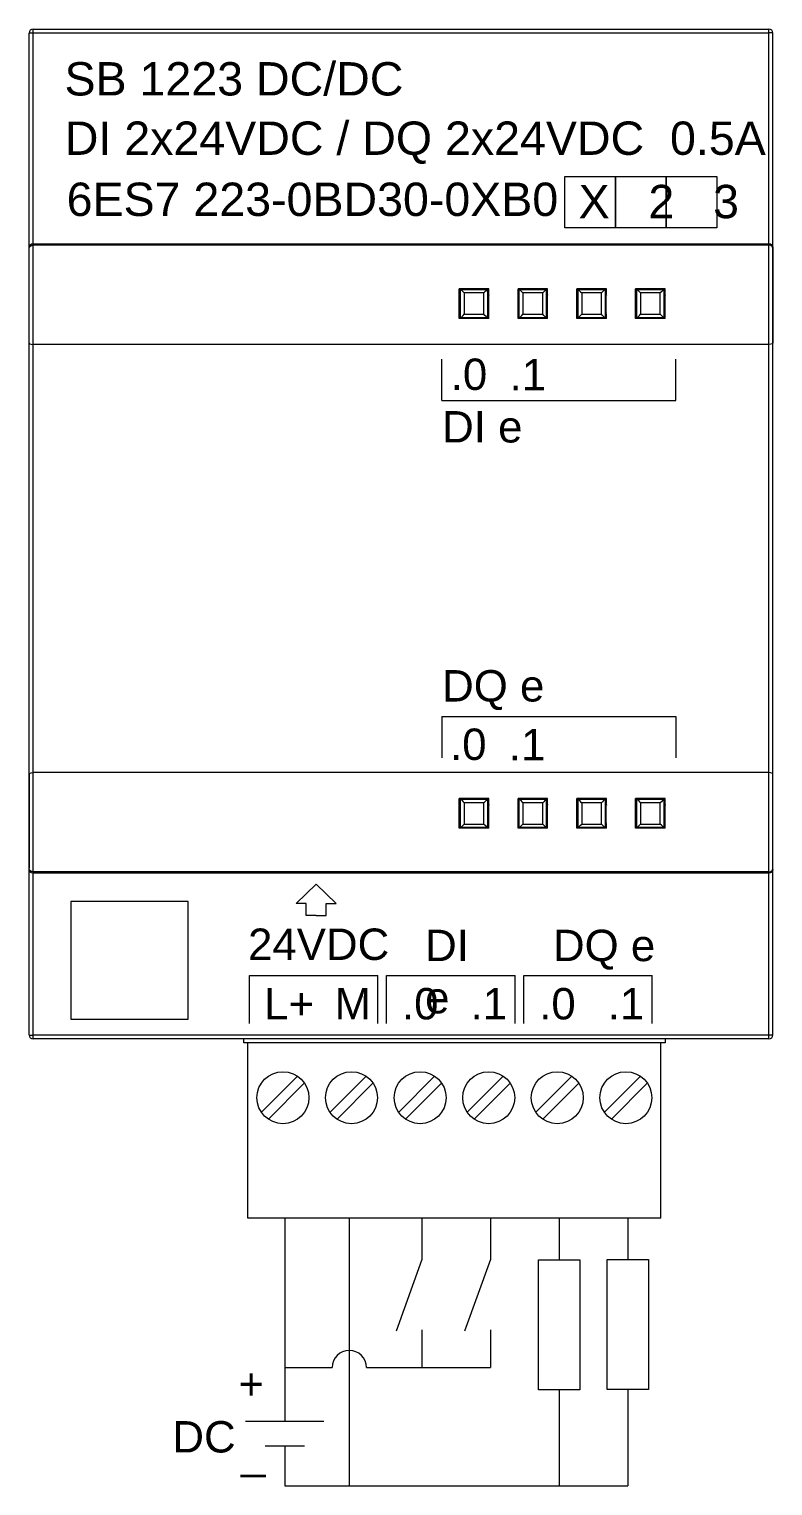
# Model space of a CAD drawing. Header units: inches. Extents: x 57 to 2760, y -193 to 2149.
# Drawn here: x 880 to 917.9, y 1249.1 to 1323.4 of the extents above; entities that cross this region are included whole.
import ezdxf

# ---------------------------------------------------------------- set-up
doc = ezdxf.new("R2010")
doc.units = ezdxf.units.IN
doc.header["$MEASUREMENT"] = 0
doc.layers.add('Wiring', color=7, linetype='Continuous')
doc.styles.get("Standard").update_dxf_attribs({"font": 'arial.ttf'})

msp = doc.modelspace()

# ---------------------------------------------------------------- linework, layer by layer
at = {"color": 7, "linetype": 'Continuous', "lineweight": 0}
for p, q in [((880.18014, 1271.90288), (880.18014, 1323.40288)), ((880.18014, 1323.40288), (917.73014, 1323.40288)), ((880.18014, 1323.40288), (917.73014, 1323.40288)), ((917.73014, 1271.90288), (917.73014, 1323.40288)), ((879.98014, 1272.10288), (879.98014, 1323.20288)), ((880.18014, 1323.21596), (917.73014, 1323.21596)), ((917.93014, 1272.10288), (917.93014, 1323.20288)), ((880.18014, 1312.45886), (917.73014, 1312.45886)), ((917.73014, 1312.39146), (880.18014, 1312.39146)), ((917.93014, 1312.19223), (917.90335, 1312.29185)), ((917.9144, 1312.3465), (917.93014, 1312.27499)), ((917.93014, 1312.27499), (917.93014, 1307.39932)), ((901.92679, 1310.15623), (901.97338, 1310.10964)), ((903.43349, 1310.15623), (901.92679, 1310.15623)), ((901.97338, 1310.10964), (902.01723, 1310.10886)), ((903.34306, 1310.10886), (902.01723, 1310.10886)), ((903.18615, 1309.94504), (902.17413, 1309.94504)), ((903.34306, 1310.10886), (903.3869, 1310.10964)), ((903.43349, 1310.15623), (903.3869, 1310.10964)), ((903.43278, 1309.91816), (903.41325, 1309.90283)), ((903.41325, 1309.90283), (903.43252, 1309.83096)), ((904.97338, 1310.10964), (904.92679, 1310.15623)), ((906.43349, 1310.15623), (904.92679, 1310.15623)), ((904.94704, 1309.90283), (904.92776, 1309.83096)), ((904.97338, 1310.10964), (905.01723, 1310.10886)), ((906.34306, 1310.10886), (905.01723, 1310.10886)), ((906.18615, 1309.94504), (905.17413, 1309.94504)), ((906.34306, 1310.10886), (906.3869, 1310.10964)), ((906.3869, 1310.10964), (906.43349, 1310.15623)), ((906.43278, 1309.91816), (906.41325, 1309.90283)), ((906.41325, 1309.90283), (906.43252, 1309.83096)), ((907.97338, 1310.10964), (907.92679, 1310.15623)), ((909.43349, 1310.15623), (907.92679, 1310.15623)), ((907.94704, 1309.90283), (907.92776, 1309.83096)), ((907.97338, 1310.10964), (908.01723, 1310.10886)), ((909.34306, 1310.10886), (908.01723, 1310.10886)), ((909.18615, 1309.94504), (908.17413, 1309.94504)), ((909.34306, 1310.10886), (909.3869, 1310.10964)), ((909.3869, 1310.10964), (909.43349, 1310.15623)), ((909.43278, 1309.91816), (909.41325, 1309.90283)), ((909.41325, 1309.90283), (909.43252, 1309.83096)), ((910.97338, 1310.10964), (910.92679, 1310.15623)), ((912.43349, 1310.15623), (910.92679, 1310.15623)), ((910.94704, 1309.90283), (910.92776, 1309.83096)), ((910.97338, 1310.10964), (911.01723, 1310.10886)), ((912.34306, 1310.10886), (911.01723, 1310.10886)), ((912.18615, 1309.94504), (911.17413, 1309.94504)), ((912.34306, 1310.10886), (912.3869, 1310.10964)), ((912.3869, 1310.10964), (912.43349, 1310.15623)), ((912.43278, 1309.91816), (912.41325, 1309.90283)), ((912.41325, 1309.90283), (912.43252, 1309.83096)), ((903.40507, 1309.55847), (903.40465, 1309.4272)), ((903.40465, 1309.4272), (903.40485, 1309.29437)), ((903.40485, 1309.29437), (903.40565, 1309.1692)), ((903.40609, 1309.67868), (903.40507, 1309.55847)), ((903.40565, 1309.1692), (903.40701, 1309.06052)), ((904.95468, 1309.63149), (904.95333, 1309.74179)), ((904.95409, 1309.11845), (904.95516, 1309.23854)), ((904.95546, 1309.50452), (904.95468, 1309.63149)), ((904.95516, 1309.23854), (904.95563, 1309.37037)), ((904.95563, 1309.37037), (904.95546, 1309.50452)), ((906.40507, 1309.55847), (906.40465, 1309.4272)), ((906.40465, 1309.4272), (906.40485, 1309.29437)), ((906.40485, 1309.29437), (906.40565, 1309.1692)), ((906.40609, 1309.67868), (906.40507, 1309.55847)), ((906.40565, 1309.1692), (906.40701, 1309.06052)), ((907.95468, 1309.63149), (907.95333, 1309.74179)), ((907.95409, 1309.11845), (907.95516, 1309.23854)), ((907.95546, 1309.50452), (907.95468, 1309.63149)), ((907.95516, 1309.23854), (907.95563, 1309.37037)), ((907.95563, 1309.37037), (907.95546, 1309.50452)), ((909.40479, 1309.49362), (909.40467, 1309.36039)), ((909.40467, 1309.36039), (909.40518, 1309.23026)), ((909.40551, 1309.62056), (909.40479, 1309.49362)), ((909.40518, 1309.23026), (909.40627, 1309.11227)), ((910.95468, 1309.63149), (910.95333, 1309.74179)), ((910.95409, 1309.11845), (910.95516, 1309.23854)), ((910.95546, 1309.50452), (910.95468, 1309.63149)), ((910.95516, 1309.23854), (910.95563, 1309.37037)), ((910.95563, 1309.37037), (910.95546, 1309.50452)), ((912.40507, 1309.55847), (912.40465, 1309.4272)), ((912.40465, 1309.4272), (912.40485, 1309.29437)), ((912.40485, 1309.29437), (912.40565, 1309.1692)), ((912.40609, 1309.67868), (912.40507, 1309.55847)), ((912.40565, 1309.1692), (912.40701, 1309.06052)), ((901.92679, 1308.64953), (901.97338, 1308.69612)), ((903.43349, 1308.64953), (901.92679, 1308.64953)), ((902.01722, 1308.6969), (901.97338, 1308.69612)), ((902.01722, 1308.6969), (903.34306, 1308.6969)), ((902.17413, 1308.86073), (903.18615, 1308.86073)), ((903.3869, 1308.69612), (903.34306, 1308.6969)), ((903.43349, 1308.64953), (903.3869, 1308.69612)), ((903.41325, 1308.90293), (903.43252, 1308.9748)), ((904.97338, 1308.69612), (904.92679, 1308.64953)), ((906.43349, 1308.64953), (904.92679, 1308.64953)), ((904.9275, 1308.8876), (904.94704, 1308.90293)), ((904.94704, 1308.90293), (904.92776, 1308.9748)), ((905.01722, 1308.6969), (904.97338, 1308.69612)), ((905.01722, 1308.6969), (906.34306, 1308.6969)), ((905.17413, 1308.86073), (906.18615, 1308.86073)), ((906.3869, 1308.69612), (906.34306, 1308.6969)), ((906.3869, 1308.69612), (906.43349, 1308.64953)), ((906.41325, 1308.90293), (906.43252, 1308.9748)), ((907.97338, 1308.69612), (907.92679, 1308.64953)), ((909.43349, 1308.64953), (907.92679, 1308.64953)), ((907.9275, 1308.8876), (907.94704, 1308.90293)), ((907.94704, 1308.90293), (907.92776, 1308.9748)), ((908.01722, 1308.6969), (907.97338, 1308.69612)), ((908.01722, 1308.6969), (909.34306, 1308.6969)), ((908.17413, 1308.86073), (909.18615, 1308.86073)), ((909.3869, 1308.69612), (909.34306, 1308.6969)), ((909.3869, 1308.69612), (909.43349, 1308.64953)), ((909.41325, 1308.90293), (909.43252, 1308.9748)), ((910.97338, 1308.69612), (910.92679, 1308.64953)), ((912.43349, 1308.64953), (910.92679, 1308.64953)), ((910.9275, 1308.8876), (910.94704, 1308.90293)), ((910.94704, 1308.90293), (910.92776, 1308.9748)), ((911.01722, 1308.6969), (910.97338, 1308.69612)), ((911.01722, 1308.6969), (912.34306, 1308.6969)), ((911.17413, 1308.86073), (912.18615, 1308.86073)), ((912.3869, 1308.69612), (912.34306, 1308.6969)), ((912.3869, 1308.69612), (912.43349, 1308.64953)), ((912.41325, 1308.90293), (912.43252, 1308.9748)), ((917.73014, 1307.31901), (880.18014, 1307.31901)), ((879.98014, 1285.40644), (879.98014, 1280.6148)), ((917.73014, 1285.48676), (880.18014, 1285.48676)), ((901.92679, 1284.15623), (901.97338, 1284.10964)), ((903.43349, 1284.15623), (901.92679, 1284.15623)), ((901.97338, 1284.10964), (902.01723, 1284.10886)), ((903.34306, 1284.10886), (902.01723, 1284.10886)), ((903.18615, 1283.94504), (902.17413, 1283.94504)), ((903.34306, 1284.10886), (903.3869, 1284.10964)), ((903.43349, 1284.15623), (903.3869, 1284.10964)), ((903.43278, 1283.91816), (903.41325, 1283.90283)), ((903.41325, 1283.90283), (903.43252, 1283.83096)), ((904.97338, 1284.10964), (904.92679, 1284.15623)), ((906.43349, 1284.15623), (904.92679, 1284.15623)), ((904.94704, 1283.90283), (904.92776, 1283.83096)), ((904.97338, 1284.10964), (905.01723, 1284.10886)), ((906.34306, 1284.10886), (905.01723, 1284.10886)), ((906.18615, 1283.94504), (905.17413, 1283.94504)), ((906.34306, 1284.10886), (906.3869, 1284.10964)), ((906.3869, 1284.10964), (906.43349, 1284.15623)), ((906.43278, 1283.91816), (906.41325, 1283.90283)), ((906.41325, 1283.90283), (906.43252, 1283.83096)), ((907.97338, 1284.10964), (907.92679, 1284.15623)), ((909.43349, 1284.15623), (907.92679, 1284.15623)), ((907.94704, 1283.90283), (907.92776, 1283.83096)), ((907.97338, 1284.10964), (908.01723, 1284.10886)), ((909.34306, 1284.10886), (908.01723, 1284.10886)), ((909.18615, 1283.94504), (908.17413, 1283.94504)), ((909.34306, 1284.10886), (909.3869, 1284.10964)), ((909.3869, 1284.10964), (909.43349, 1284.15623)), ((909.43278, 1283.91816), (909.41325, 1283.90283)), ((909.41325, 1283.90283), (909.43252, 1283.83096)), ((910.97338, 1284.10964), (910.92679, 1284.15623)), ((912.43349, 1284.15623), (910.92679, 1284.15623)), ((910.94704, 1283.90283), (910.92776, 1283.83096)), ((910.97338, 1284.10964), (911.01723, 1284.10886)), ((912.34306, 1284.10886), (911.01723, 1284.10886)), ((912.18615, 1283.94504), (911.17413, 1283.94504)), ((912.34306, 1284.10886), (912.3869, 1284.10964)), ((912.3869, 1284.10964), (912.43349, 1284.15623)), ((912.43278, 1283.91816), (912.41325, 1283.90283)), ((912.41325, 1283.90283), (912.43252, 1283.83096)), ((903.40507, 1283.55847), (903.40465, 1283.4272)), ((903.40465, 1283.4272), (903.40485, 1283.29437)), ((903.40485, 1283.29437), (903.40565, 1283.1692)), ((903.40609, 1283.67868), (903.40507, 1283.55847)), ((903.40565, 1283.1692), (903.40701, 1283.06052)), ((904.95468, 1283.63149), (904.95333, 1283.74179)), ((904.95409, 1283.11845), (904.95516, 1283.23854)), ((904.95546, 1283.50452), (904.95468, 1283.63149)), ((904.95516, 1283.23854), (904.95563, 1283.37037)), ((904.95563, 1283.37037), (904.95546, 1283.50452)), ((906.40507, 1283.55847), (906.40465, 1283.4272)), ((906.40465, 1283.4272), (906.40485, 1283.29437)), ((906.40485, 1283.29437), (906.40565, 1283.1692)), ((906.40609, 1283.67868), (906.40507, 1283.55847)), ((906.40565, 1283.1692), (906.40701, 1283.06052)), ((907.95468, 1283.63149), (907.95333, 1283.74179)), ((907.95409, 1283.11845), (907.95516, 1283.23854)), ((907.95546, 1283.50452), (907.95468, 1283.63149)), ((907.95516, 1283.23854), (907.95563, 1283.37037)), ((907.95563, 1283.37037), (907.95546, 1283.50452)), ((909.40507, 1283.55847), (909.40465, 1283.4272)), ((909.40465, 1283.4272), (909.40485, 1283.29437)), ((909.40485, 1283.29437), (909.40565, 1283.1692)), ((909.40609, 1283.67868), (909.40507, 1283.55847)), ((909.40565, 1283.1692), (909.40701, 1283.06052)), ((910.95468, 1283.63149), (910.95333, 1283.74179)), ((910.95409, 1283.11845), (910.95516, 1283.23854)), ((910.95546, 1283.50452), (910.95468, 1283.63149)), ((910.95516, 1283.23854), (910.95563, 1283.37037)), ((910.95563, 1283.37037), (910.95546, 1283.50452)), ((912.40507, 1283.55847), (912.40465, 1283.4272)), ((912.40465, 1283.4272), (912.40485, 1283.29437)), ((912.40485, 1283.29437), (912.40565, 1283.1692)), ((912.40609, 1283.67868), (912.40507, 1283.55847)), ((912.40565, 1283.1692), (912.40701, 1283.06052)), ((901.92679, 1282.64953), (901.97338, 1282.69612)), ((903.43349, 1282.64953), (901.92679, 1282.64953)), ((902.01722, 1282.6969), (901.97338, 1282.69612)), ((902.01722, 1282.6969), (903.34306, 1282.6969)), ((902.17413, 1282.86073), (903.18615, 1282.86073)), ((903.3869, 1282.69612), (903.34306, 1282.6969)), ((903.43349, 1282.64953), (903.3869, 1282.69612)), ((903.41325, 1282.90293), (903.43252, 1282.9748)), ((904.97338, 1282.69612), (904.92679, 1282.64953)), ((906.43349, 1282.64953), (904.92679, 1282.64953)), ((904.9275, 1282.8876), (904.94704, 1282.90293)), ((904.94704, 1282.90293), (904.92776, 1282.9748)), ((905.01722, 1282.6969), (904.97338, 1282.69612)), ((905.01722, 1282.6969), (906.34306, 1282.6969)), ((905.17413, 1282.86073), (906.18615, 1282.86073)), ((906.3869, 1282.69612), (906.34306, 1282.6969)), ((906.3869, 1282.69612), (906.43349, 1282.64953)), ((906.41325, 1282.90293), (906.43252, 1282.9748)), ((907.97338, 1282.69612), (907.92679, 1282.64953)), ((909.43349, 1282.64953), (907.92679, 1282.64953)), ((907.9275, 1282.8876), (907.94704, 1282.90293)), ((907.94704, 1282.90293), (907.92776, 1282.9748)), ((908.01722, 1282.6969), (907.97338, 1282.69612)), ((908.01722, 1282.6969), (909.34306, 1282.6969)), ((908.17413, 1282.86073), (909.18615, 1282.86073)), ((909.3869, 1282.69612), (909.34306, 1282.6969)), ((909.3869, 1282.69612), (909.43349, 1282.64953)), ((909.41325, 1282.90293), (909.43252, 1282.9748)), ((910.97338, 1282.69612), (910.92679, 1282.64953)), ((912.43349, 1282.64953), (910.92679, 1282.64953)), ((910.9275, 1282.8876), (910.94704, 1282.90293)), ((910.94704, 1282.90293), (910.92776, 1282.9748)), ((911.01722, 1282.6969), (910.97338, 1282.69612)), ((911.01722, 1282.6969), (912.34306, 1282.6969)), ((911.17413, 1282.86073), (912.18615, 1282.86073)), ((912.3869, 1282.69612), (912.34306, 1282.6969)), ((912.3869, 1282.69612), (912.43349, 1282.64953)), ((912.41325, 1282.90293), (912.43252, 1282.9748)), ((880.00741, 1280.51581), (879.98016, 1280.61337)), ((917.73014, 1280.417), (880.18014, 1280.417)), ((917.73014, 1280.34937), (880.18014, 1280.34937)), ((917.73014, 1272.08965), (880.18014, 1272.08965)), ((917.73014, 1271.90288), (880.18014, 1271.90288)), ((917.73014, 1271.90288), (880.18014, 1271.90288)), ((890.93014, 1271.70288), (890.93014, 1271.90288)), ((912.43014, 1271.70288), (890.93014, 1271.70288)), ((891.14014, 1262.75288), (891.14014, 1271.70288)), ((912.22014, 1262.75288), (912.22014, 1271.70288)), ((912.43014, 1271.90288), (912.43014, 1271.70288)), ((893.67065, 1269.99694), (891.83797, 1268.16426)), ((897.17065, 1269.99694), (895.33797, 1268.16426)), ((900.67065, 1269.99694), (898.83797, 1268.16426)), ((904.17065, 1269.99694), (902.33797, 1268.16426)), ((907.67065, 1269.99694), (905.83797, 1268.16426)), ((911.17065, 1269.99694), (909.33797, 1268.16426)), ((892.18963, 1267.80882), (894.02232, 1269.6415)), ((895.68963, 1267.80882), (897.52232, 1269.6415)), ((899.18963, 1267.80882), (901.02232, 1269.6415)), ((902.68963, 1267.80882), (904.52232, 1269.6415)), ((906.18963, 1267.80882), (908.02232, 1269.6415)), ((909.68963, 1267.80882), (911.52232, 1269.6415)), ((912.22014, 1262.75288), (891.14014, 1262.75288))]:
    msp.add_line(p, q, dxfattribs=at)
at = {"lineweight": 0}
for p, q in [((901.04168, 1304.46173), (901.04168, 1306.57776)), ((912.98084, 1304.46173), (912.98084, 1306.57776)), ((901.04168, 1304.46173), (912.98084, 1304.46173)), ((901.04168, 1288.34834), (901.04168, 1286.23231)), ((901.04168, 1288.34834), (912.98084, 1288.34834)), ((912.98084, 1288.34834), (912.98084, 1286.23231)), ((893.59924, 1278.79962), (894.62734, 1279.7971)), ((895.65545, 1278.79962), (894.62734, 1279.7971)), ((894.1133, 1278.79962), (893.59924, 1278.79962)), ((894.1133, 1278.19487), (894.1133, 1278.79962)), ((895.14139, 1278.79962), (895.65545, 1278.79962)), ((895.14139, 1278.19487), (895.14139, 1278.79962)), ((894.62735, 1278.19487), (894.1133, 1278.19487)), ((894.62734, 1278.19487), (895.14139, 1278.19487)), ((891.22335, 1275.14024), (897.77335, 1275.14024)), ((891.22335, 1272.68924), (891.22335, 1275.14024)), ((897.77335, 1272.68924), (897.77335, 1275.14024)), ((898.22335, 1275.14024), (904.77335, 1275.14024)), ((898.22335, 1272.68924), (898.22335, 1275.14024)), ((904.77335, 1272.68924), (904.77335, 1275.14024)), ((905.22335, 1275.14024), (911.77335, 1275.14024)), ((905.22335, 1272.68924), (905.22335, 1275.14024)), ((911.77335, 1272.68924), (911.77335, 1275.14024))]:
    msp.add_line(p, q, dxfattribs=at)
at = {"color": 7, "linetype": 'Continuous', "lineweight": 0}
for points in [[(879.98014, 1323.20288), (880.00585, 1323.2093), (880.07916, 1323.21417), (880.18014, 1323.21596)], [(917.93014, 1323.20288), (917.90444, 1323.2093), (917.83112, 1323.21417), (917.73014, 1323.21596)], [(879.98014, 1312.27499), (879.99584, 1312.3464), (880.03828, 1312.4046), (880.10304, 1312.44465), (880.18014, 1312.45886)], [(879.98014, 1312.19223), (880.00694, 1312.29185), (880.08014, 1312.36477), (880.18014, 1312.39146)], [(917.73014, 1312.45886), (917.80713, 1312.44469), (917.87176, 1312.40483), (917.9144, 1312.3465)], [(917.90335, 1312.29185), (917.83014, 1312.36477), (917.73014, 1312.39146)], [(901.92679, 1308.64953), (901.92829, 1309.14952), (901.92828, 1309.6566), (901.92679, 1310.15623)], [(901.97338, 1310.10964), (901.97479, 1309.64), (901.97479, 1309.16605), (901.97338, 1308.69612)], [(902.01723, 1310.10886), (902.06779, 1310.05452), (902.12013, 1309.99992), (902.17413, 1309.94504)], [(902.17419, 1309.94504), (902.1748, 1309.22164), (902.1742, 1308.86073)], [(903.18609, 1308.86073), (903.18549, 1309.5841), (903.18609, 1309.94504)], [(903.34306, 1310.10886), (903.2925, 1310.05452), (903.24015, 1309.99992), (903.18615, 1309.94504)], [(903.3869, 1308.69612), (903.38549, 1309.16605), (903.38549, 1309.64), (903.3869, 1310.10964)], [(903.41325, 1309.90283), (903.41188, 1309.89555), (903.41066, 1309.87812), (903.40955, 1309.85235), (903.40853, 1309.81897), (903.40761, 1309.77859), (903.40609, 1309.67868)], [(903.43349, 1308.64953), (903.432, 1309.14952), (903.432, 1309.6566), (903.43349, 1310.15623)], [(904.92679, 1308.64953), (904.92829, 1309.14952), (904.92828, 1309.6566), (904.92679, 1310.15623)], [(904.95333, 1309.74179), (904.95248, 1309.78802), (904.95153, 1309.82727), (904.95049, 1309.85896), (904.94938, 1309.8825), (904.94822, 1309.89726), (904.94704, 1309.90283)], [(904.97338, 1310.10964), (904.97479, 1309.64), (904.97479, 1309.16605), (904.97338, 1308.69612)], [(905.01723, 1310.10886), (905.06778, 1310.05452), (905.12013, 1309.99993), (905.17413, 1309.94504)], [(905.17419, 1309.94504), (905.1748, 1309.22164), (905.1742, 1308.86073)], [(906.18609, 1308.86073), (906.18549, 1309.5841), (906.18609, 1309.94504)], [(906.34306, 1310.10886), (906.2925, 1310.05452), (906.24016, 1309.99993), (906.18615, 1309.94504)], [(906.3869, 1308.69612), (906.38549, 1309.16605), (906.38549, 1309.64), (906.3869, 1310.10964)], [(906.41325, 1309.90283), (906.41188, 1309.89555), (906.41066, 1309.87812), (906.40955, 1309.85235), (906.40853, 1309.81897), (906.40761, 1309.77859), (906.40609, 1309.67868)], [(906.43349, 1308.64953), (906.432, 1309.14952), (906.432, 1309.6566), (906.43349, 1310.15623)], [(907.92679, 1308.64953), (907.92829, 1309.14952), (907.92828, 1309.6566), (907.92679, 1310.15623)], [(907.95333, 1309.74179), (907.95248, 1309.78802), (907.95153, 1309.82727), (907.95049, 1309.85896), (907.94938, 1309.8825), (907.94822, 1309.89726), (907.94704, 1309.90283)], [(907.97338, 1310.10964), (907.97479, 1309.64), (907.97479, 1309.16605), (907.97338, 1308.69612)], [(908.01723, 1310.10886), (908.06778, 1310.05453), (908.12012, 1309.99993), (908.17413, 1309.94504)], [(908.17419, 1309.94504), (908.1748, 1309.22164), (908.1742, 1308.86073)], [(909.18609, 1308.86073), (909.18549, 1309.5841), (909.18609, 1309.94504)], [(909.34306, 1310.10886), (909.29251, 1310.05453), (909.24017, 1309.99993), (909.18615, 1309.94504)], [(909.3869, 1308.69612), (909.38549, 1309.16605), (909.38549, 1309.64), (909.3869, 1310.10964)], [(909.41325, 1309.90283), (909.41188, 1309.89555), (909.41066, 1309.87812), (909.40955, 1309.85235), (909.40853, 1309.81897), (909.40761, 1309.77859), (909.40679, 1309.73167), (909.40551, 1309.62056)], [(909.43349, 1308.64953), (909.432, 1309.14952), (909.432, 1309.6566), (909.43349, 1310.15623)], [(910.92679, 1308.64953), (910.92829, 1309.14952), (910.92828, 1309.6566), (910.92679, 1310.15623)], [(910.95333, 1309.74179), (910.95248, 1309.78802), (910.95153, 1309.82727), (910.95049, 1309.85896), (910.94938, 1309.8825), (910.94822, 1309.89726), (910.94704, 1309.90283)], [(910.97338, 1310.10964), (910.97479, 1309.64), (910.97479, 1309.16605), (910.97338, 1308.69612)], [(911.01723, 1310.10886), (911.06777, 1310.05454), (911.12011, 1309.99994), (911.17413, 1309.94504)], [(911.17419, 1309.94504), (911.1748, 1309.22164), (911.1742, 1308.86073)], [(912.18609, 1308.86073), (912.18549, 1309.5841), (912.18609, 1309.94504)], [(912.34306, 1310.10886), (912.29252, 1310.05454), (912.24017, 1309.99994), (912.18615, 1309.94504)], [(912.3869, 1308.69612), (912.38549, 1309.16605), (912.38549, 1309.64), (912.3869, 1310.10964)], [(912.41325, 1309.90283), (912.41188, 1309.89555), (912.41066, 1309.87812), (912.40955, 1309.85235), (912.40853, 1309.81897), (912.40761, 1309.77859), (912.40609, 1309.67868)], [(912.43349, 1308.64953), (912.432, 1309.14952), (912.432, 1309.6566), (912.43349, 1310.15623)], [(902.01722, 1308.6969), (902.06778, 1308.75125), (902.12013, 1308.80584), (902.17413, 1308.86073)], [(903.34306, 1308.6969), (903.2925, 1308.75125), (903.24015, 1308.80584), (903.18615, 1308.86073)], [(903.40701, 1309.06052), (903.40786, 1309.01495), (903.40881, 1308.97642), (903.40984, 1308.94553), (903.41093, 1308.92272), (903.41208, 1308.90839), (903.41325, 1308.90293)], [(904.94704, 1308.90293), (904.94827, 1308.90895), (904.94944, 1308.92421), (904.95054, 1308.94796), (904.95157, 1308.97968), (904.95251, 1309.01909), (904.95409, 1309.11845)], [(905.01722, 1308.6969), (905.06778, 1308.75124), (905.12013, 1308.80583), (905.17413, 1308.86073)], [(906.34306, 1308.6969), (906.29251, 1308.75124), (906.24016, 1308.80583), (906.18615, 1308.86073)], [(906.40701, 1309.06052), (906.40786, 1309.01495), (906.40881, 1308.97642), (906.40984, 1308.94553), (906.41093, 1308.92272), (906.41208, 1308.90839), (906.41325, 1308.90293)], [(907.94704, 1308.90293), (907.94827, 1308.90895), (907.94944, 1308.92421), (907.95054, 1308.94796), (907.95157, 1308.97968), (907.95251, 1309.01909), (907.95409, 1309.11845)], [(908.01722, 1308.6969), (908.06777, 1308.75123), (908.12012, 1308.80583), (908.17413, 1308.86073)], [(909.34306, 1308.6969), (909.29251, 1308.75123), (909.24016, 1308.80583), (909.18615, 1308.86073)], [(909.40627, 1309.11227), (909.40701, 1309.06052), (909.40786, 1309.01495), (909.40881, 1308.97642), (909.40984, 1308.94553), (909.41093, 1308.92272), (909.41208, 1308.90839), (909.41325, 1308.90293)], [(910.94704, 1308.90293), (910.94827, 1308.90895), (910.94944, 1308.92421), (910.95054, 1308.94796), (910.95157, 1308.97968), (910.95251, 1309.01909), (910.95409, 1309.11845)], [(911.01722, 1308.6969), (911.06776, 1308.75122), (911.12011, 1308.80582), (911.17413, 1308.86073)], [(912.34306, 1308.6969), (912.29252, 1308.75122), (912.24017, 1308.80582), (912.18615, 1308.86073)], [(912.40701, 1309.06052), (912.40786, 1309.01495), (912.40881, 1308.97642), (912.40984, 1308.94553), (912.41093, 1308.92272), (912.41208, 1308.90839), (912.41325, 1308.90293)], [(879.98014, 1307.39932), (880.00486, 1307.36021), (880.07639, 1307.33045), (880.18014, 1307.31901)], [(917.93014, 1307.39932), (917.90543, 1307.36021), (917.8339, 1307.33045), (917.73014, 1307.31901)], [(879.98014, 1285.40644), (880.00486, 1285.44555), (880.07639, 1285.47531), (880.18014, 1285.48676)], [(917.93014, 1285.40644), (917.90543, 1285.44555), (917.8339, 1285.47531), (917.73014, 1285.48676)], [(901.92679, 1282.64953), (901.92828, 1283.14916), (901.92829, 1283.65624), (901.92679, 1284.15623)], [(901.97338, 1284.10964), (901.97479, 1283.64), (901.97479, 1283.16605), (901.97338, 1282.69612)], [(902.01723, 1284.10886), (902.06779, 1284.05452), (902.12013, 1283.99992), (902.17413, 1283.94504)], [(902.17419, 1283.94504), (902.1748, 1283.22164), (902.1742, 1282.86073)], [(903.18609, 1282.86073), (903.18549, 1283.5841), (903.18609, 1283.94504)], [(903.34306, 1284.10886), (903.2925, 1284.05452), (903.24015, 1283.99992), (903.18615, 1283.94504)], [(903.3869, 1282.69612), (903.38549, 1283.16605), (903.38549, 1283.64), (903.3869, 1284.10964)], [(903.41325, 1283.90283), (903.41188, 1283.89555), (903.41066, 1283.87812), (903.40955, 1283.85235), (903.40853, 1283.81897), (903.40761, 1283.77859), (903.40609, 1283.67868)], [(903.43349, 1282.64953), (903.432, 1283.14916), (903.432, 1283.65624), (903.43349, 1284.15623)], [(904.92679, 1282.64953), (904.92828, 1283.14916), (904.92829, 1283.65624), (904.92679, 1284.15623)], [(904.95333, 1283.74179), (904.95248, 1283.78802), (904.95153, 1283.82727), (904.95049, 1283.85896), (904.94938, 1283.8825), (904.94822, 1283.89726), (904.94704, 1283.90283)], [(904.97338, 1284.10964), (904.97479, 1283.64), (904.97479, 1283.16605), (904.97338, 1282.69612)], [(905.01723, 1284.10886), (905.06778, 1284.05452), (905.12013, 1283.99993), (905.17413, 1283.94504)], [(905.17419, 1283.94504), (905.1748, 1283.22164), (905.1742, 1282.86073)], [(906.18609, 1282.86073), (906.18549, 1283.5841), (906.18609, 1283.94504)], [(906.34306, 1284.10886), (906.2925, 1284.05452), (906.24016, 1283.99993), (906.18615, 1283.94504)], [(906.3869, 1282.69612), (906.38549, 1283.16605), (906.38549, 1283.64), (906.3869, 1284.10964)], [(906.41325, 1283.90283), (906.41188, 1283.89555), (906.41066, 1283.87812), (906.40955, 1283.85235), (906.40853, 1283.81897), (906.40761, 1283.77859), (906.40609, 1283.67868)], [(906.43349, 1282.64953), (906.432, 1283.14916), (906.432, 1283.65624), (906.43349, 1284.15623)], [(907.92679, 1282.64953), (907.92828, 1283.14916), (907.92829, 1283.65624), (907.92679, 1284.15623)], [(907.95333, 1283.74179), (907.95248, 1283.78802), (907.95153, 1283.82727), (907.95049, 1283.85896), (907.94938, 1283.8825), (907.94822, 1283.89726), (907.94704, 1283.90283)], [(907.97338, 1284.10964), (907.97479, 1283.64), (907.97479, 1283.16605), (907.97338, 1282.69612)], [(908.01723, 1284.10886), (908.06778, 1284.05453), (908.12012, 1283.99993), (908.17413, 1283.94504)], [(908.17419, 1283.94504), (908.1748, 1283.22164), (908.1742, 1282.86073)], [(909.18609, 1282.86073), (909.18549, 1283.5841), (909.18609, 1283.94504)], [(909.34306, 1284.10886), (909.29251, 1284.05453), (909.24017, 1283.99993), (909.18615, 1283.94504)], [(909.3869, 1282.69612), (909.38549, 1283.16605), (909.38549, 1283.64), (909.3869, 1284.10964)], [(909.41325, 1283.90283), (909.41188, 1283.89555), (909.41066, 1283.87812), (909.40955, 1283.85235), (909.40853, 1283.81897), (909.40761, 1283.77859), (909.40609, 1283.67868)], [(909.43349, 1282.64953), (909.432, 1283.14916), (909.432, 1283.65624), (909.43349, 1284.15623)], [(910.92679, 1282.64953), (910.92828, 1283.14916), (910.92829, 1283.65624), (910.92679, 1284.15623)], [(910.95333, 1283.74179), (910.95248, 1283.78802), (910.95153, 1283.82727), (910.95049, 1283.85896), (910.94938, 1283.8825), (910.94822, 1283.89726), (910.94704, 1283.90283)], [(910.97338, 1284.10964), (910.97479, 1283.64), (910.97479, 1283.16605), (910.97338, 1282.69612)], [(911.01723, 1284.10886), (911.06777, 1284.05454), (911.12011, 1283.99994), (911.17413, 1283.94504)], [(911.17419, 1283.94504), (911.1748, 1283.22164), (911.1742, 1282.86073)], [(912.18609, 1282.86073), (912.18549, 1283.5841), (912.18609, 1283.94504)], [(912.34306, 1284.10886), (912.29252, 1284.05454), (912.24017, 1283.99994), (912.18615, 1283.94504)], [(912.3869, 1282.69612), (912.38549, 1283.16605), (912.38549, 1283.64), (912.3869, 1284.10964)], [(912.41325, 1283.90283), (912.41188, 1283.89555), (912.41066, 1283.87812), (912.40955, 1283.85235), (912.40853, 1283.81897), (912.40761, 1283.77859), (912.40609, 1283.67868)], [(912.43349, 1282.64953), (912.432, 1283.14916), (912.432, 1283.65624), (912.43349, 1284.15623)], [(904.94704, 1282.90293), (904.94827, 1282.90895), (904.94944, 1282.92421), (904.95054, 1282.94796), (904.95157, 1282.97968), (904.95251, 1283.01909), (904.95409, 1283.11845)], [(907.94704, 1282.90293), (907.94827, 1282.90895), (907.94944, 1282.92421), (907.95054, 1282.94796), (907.95157, 1282.97968), (907.95251, 1283.01909), (907.95409, 1283.11845)], [(910.94704, 1282.90293), (910.94827, 1282.90895), (910.94944, 1282.92421), (910.95054, 1282.94796), (910.95157, 1282.97968), (910.95251, 1283.01909), (910.95409, 1283.11845)], [(902.01722, 1282.6969), (902.06778, 1282.75125), (902.12013, 1282.80584), (902.17413, 1282.86073)], [(903.34306, 1282.6969), (903.2925, 1282.75125), (903.24015, 1282.80584), (903.18615, 1282.86073)], [(903.40701, 1283.06052), (903.40786, 1283.01495), (903.40881, 1282.97642), (903.40984, 1282.94553), (903.41093, 1282.92272), (903.41208, 1282.90839), (903.41325, 1282.90293)], [(905.01722, 1282.6969), (905.06778, 1282.75124), (905.12013, 1282.80583), (905.17413, 1282.86073)], [(906.34306, 1282.6969), (906.29251, 1282.75124), (906.24016, 1282.80583), (906.18615, 1282.86073)], [(906.40701, 1283.06052), (906.40786, 1283.01495), (906.40881, 1282.97642), (906.40984, 1282.94553), (906.41093, 1282.92272), (906.41208, 1282.90839), (906.41325, 1282.90293)], [(908.01722, 1282.6969), (908.06777, 1282.75123), (908.12012, 1282.80583), (908.17413, 1282.86073)], [(909.34306, 1282.6969), (909.29251, 1282.75123), (909.24016, 1282.80583), (909.18615, 1282.86073)], [(909.40701, 1283.06052), (909.40786, 1283.01495), (909.40881, 1282.97642), (909.40984, 1282.94553), (909.41093, 1282.92272), (909.41208, 1282.90839), (909.41325, 1282.90293)], [(911.01722, 1282.6969), (911.06776, 1282.75122), (911.12011, 1282.80582), (911.17413, 1282.86073)], [(912.34306, 1282.6969), (912.29252, 1282.75122), (912.24017, 1282.80582), (912.18615, 1282.86073)], [(912.40701, 1283.06052), (912.40786, 1283.01495), (912.40881, 1282.97642), (912.40984, 1282.94553), (912.41093, 1282.92272), (912.41208, 1282.90839), (912.41325, 1282.90293)], [(880.18014, 1280.34937), (880.10322, 1280.36352), (880.03873, 1280.40325), (879.99599, 1280.4616), (879.98014, 1280.53337)], [(880.18014, 1280.41699), (880.08054, 1280.44346), (880.00741, 1280.51581)], [(917.73014, 1280.41699), (917.82933, 1280.44322), (917.90259, 1280.51532), (917.93014, 1280.6148)], [(917.93014, 1280.53337), (917.91435, 1280.46171), (917.87179, 1280.40348), (917.80721, 1280.36358), (917.73014, 1280.34937)], [(879.98014, 1272.10288), (880.00585, 1272.09639), (880.07916, 1272.09146), (880.18014, 1272.08965)], [(917.93014, 1272.10288), (917.90444, 1272.09639), (917.83112, 1272.09146), (917.73014, 1272.08965)]]:
    msp.add_lwpolyline(points, dxfattribs=at)
at = {"lineweight": 0}
for points in [[(907.32067, 1315.88163), (909.9041, 1315.88163), (909.9041, 1313.27647), (907.32067, 1313.27647)], [(909.9041, 1315.88163), (912.48753, 1315.88163), (912.48753, 1313.27647), (909.9041, 1313.27647)], [(912.48753, 1315.88163), (915.07096, 1315.88163), (915.07096, 1313.27647), (912.48753, 1313.27647)], [(882.10281, 1272.91245), (888.10281, 1272.91245), (888.10281, 1278.91245), (882.10281, 1278.91245)]]:
    msp.add_lwpolyline(points, close=True, dxfattribs=at)
at = {"color": 7, "linetype": 'Continuous', "lineweight": 0}
for centre in [(892.93014, 1268.90288), (896.43014, 1268.90288), (899.93014, 1268.90288), (903.43014, 1268.90288), (906.93014, 1268.90288), (910.43014, 1268.90288)]:
    msp.add_circle(centre, 1.325, dxfattribs=at)
for centre, start, end in [((880.18014, 1323.20288), 90, 180), ((880.18014, 1323.20288), 90, 180), ((917.73014, 1323.20288), 0, 90), ((880.18014, 1272.10288), 180, 270), ((917.73014, 1272.10288), 270, 0), ((917.73014, 1272.10288), 270, 360)]:
    msp.add_arc(centre, 0.2, start, end, dxfattribs=at)
at = {"layer": 'Wiring', "lineweight": 15}
for p, q in [((893.02557, 1262.75288), (893.02557, 1252.39911)), ((896.31615, 1262.75288), (896.31615, 1249.10538)), ((900.02557, 1262.75288), (900.02557, 1260.64439)), ((903.52557, 1262.75288), (903.52557, 1260.64439)), ((907.02557, 1262.75288), (907.02557, 1260.64439)), ((910.52557, 1262.75288), (910.52557, 1260.64439)), ((900.02557, 1260.64439), (898.70244, 1256.99676)), ((903.52557, 1260.64439), (902.20244, 1256.99676)), ((900.02557, 1257.05868), (900.02557, 1255.13874)), ((903.52557, 1257.05868), (903.52557, 1255.13874)), ((893.02557, 1255.13874), (895.43948, 1255.13874)), ((897.19282, 1255.13874), (903.52557, 1255.13874)), ((907.02557, 1254.00836), (907.02557, 1249.10538)), ((910.52557, 1254.02574), (910.52557, 1249.10538)), ((891.02557, 1252.39911), (895.02557, 1252.39911)), ((892.02557, 1251.14176), (894.02557, 1251.14176)), ((893.02557, 1251.14176), (893.02557, 1249.10538)), ((893.02557, 1249.10538), (910.52557, 1249.10538))]:
    msp.add_line(p, q, dxfattribs=at)
for points in [[(905.97561, 1260.62701), (908.07554, 1260.62701), (908.07554, 1254.00836), (905.97561, 1254.00836)], [(909.47561, 1260.64439), (911.57554, 1260.64439), (911.57554, 1254.02574), (909.47561, 1254.02574)]]:
    msp.add_lwpolyline(points, close=True, dxfattribs=at)
msp.add_arc((896.31615, 1255.13874), 0.87667, 0, 180, dxfattribs=at)

# ---------------------------------------------------------------- texts
at = {"lineweight": 0}
for s, insert, char_height, width, attachment_point in [('SB 1223 DC/DC', (881.78682, 1321.71871), 1.7, 18.7632281, 1), ('DI 2x24VDC / DQ 2x24VDC  0.5A', (881.80144, 1318.6911), 1.7, 38.1102222, 1), ('{\\fArial|b0|i0|c0|p32;6ES7 223-0BD30-0XB0}', (881.8949, 1315.5744), 1.7, 24.8996336, 1), ('X   2   3', (908.01655, 1315.46032), 1.7, 12.5784889, 1), ('.0', (902.4242, 1304.97819), 1.6, 6.9302573, 8), ('.1', (905.4242, 1304.97819), 1.6, 6.9302573, 8), ('DI e', (901.05458, 1303.10969), 1.6, 5.4702222, 4), ('DQ e', (901.05375, 1289.69048), 1.6, 10.5339905, 4), ('.0', (902.38834, 1286.10732), 1.6, 6.9302573, 8), ('.1', (905.38834, 1286.10732), 1.6, 6.9302573, 8), ('24VDC', (894.7526, 1277.52941), 1.6, 15.3296389, 2), ('DI e', (900.18627, 1277.46958), 1.6, 3.5662222, 1), ('DQ e', (906.71085, 1277.46958), 1.6, 6.3523333, 1), ('L+', (891.97227, 1274.49671), 1.6, 3.5662222, 1), ('M', (895.56658, 1274.49671), 1.6, 3.5662222, 1), ('.0', (899.00582, 1274.49671), 1.6, 3.5662222, 1), ('.1', (902.50582, 1274.49671), 1.6, 3.5662222, 1), ('.0', (906.00582, 1274.49671), 1.6, 3.5662222, 1), ('.1', (909.50582, 1274.49671), 1.6, 3.5662222, 1)]:
    msp.add_mtext(s, dxfattribs=dict(at, insert=insert, char_height=char_height, width=width, attachment_point=attachment_point))
at = {"layer": 'Wiring', "lineweight": 15, "char_height": 1.6, "width": 8.5528889, "attachment_point": 8}
for s, insert in [('+', (891.31153, 1253.5057)), ('DC', (888.90384, 1250.78453)), ('_', (891.41882, 1249.53535))]:
    msp.add_mtext(s, dxfattribs=dict(at, insert=insert))

doc.saveas('drawing.dxf')
